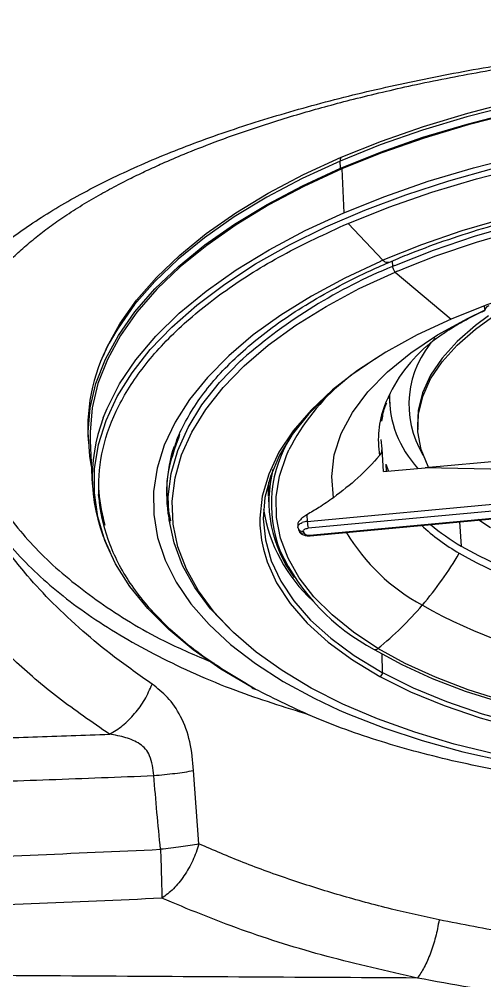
# Model space of a CAD drawing. Extents: x 400 to 501, y 484 to 634.
# Drawn here: x 443.795 to 445.552, y 582.327 to 585.955 of the extents above; entities that cross this region are included whole.
import ezdxf

# ---------------------------------------------------------------- set-up
doc = ezdxf.new("R2010")
doc.units = 0
doc.header["$MEASUREMENT"] = 0
doc.layers.add('DIM', color=3, linetype='Continuous')
doc.layers.add('GEOMETRY', color=3, linetype='Continuous', lineweight=25)

# ---------------------------------------------------------------- blocks, each defined once
blk = doc.blocks.new('2026 GRANDEE')
at = {"layer": 'GEOMETRY'}
for p, q in [((-5.418, -11.4476), (-5.4192, -11.4206)), ((-5.413, -11.4503), (-5.4055, -11.6157)), ((-5.2573, -11.7949), (-5.3892, -11.6554)), ((-5.2224, -11.7973), (-5.2212, -11.818)), ((-5.2024, -11.8353), (-5.1603, -11.8177)), ((-5.2115, -11.8392), (-4.9999, -12.0167)), ((-4.8752, -11.969), (-4.8736, -11.984)), ((-5.2344, -12.3032), (-5.233, -12.3339)), ((-5.1267, -12.4189), (-5.1261, -12.4328)), ((-6.3707, -12.4494), (-6.3694, -12.4764)), ((-6.3616, -12.4761), (-6.3541, -12.6415)), ((-5.2652, -12.4708), (-5.2611, -12.5062)), ((-5.2611, -12.5062), (-5.261, -12.5069)), ((-5.2552, -12.5922), (-5.261, -12.5069)), ((-4.1616, -12.4963), (-5.0982, -12.5775)), ((-5.2552, -12.5922), (-5.0982, -12.5775)), ((-5.2463, -12.5646), (-5.2463, -12.564)), ((-5.2463, -12.564), (-5.2362, -12.5904)), ((-5.2463, -12.5646), (-5.2448, -12.5912)), ((-4.2037, -12.598), (-5.0982, -12.5775)), ((-5.6892, -12.6321), (-5.69, -12.685)), ((-5.6898, -12.6885), (-5.6882, -12.7247)), ((-6.0692, -12.7014), (-6.0665, -12.7433)), ((-6.058, -12.7775), (-6.0674, -12.7289)), ((-5.5442, -12.755), (-5.5429, -12.7804)), ((-5.5791, -12.7938), (-5.5783, -12.8018)), ((-5.5781, -12.8031), (-5.5783, -12.8018)), ((-5.5781, -12.8031), (-5.5777, -12.8052)), ((-5.5777, -12.8051), (-5.576, -12.8117)), ((-4.9681, -12.7815), (-4.9624, -12.8736)), ((-4.8511, -12.8044), (-4.8992, -12.7733))]:
    blk.add_line(p, q, dxfattribs=at)
at = {"layer": 'GEOMETRY', "color": 4}
for p, q in [((-5.5429, -12.7804), (-4.1112, -12.6469)), ((-4.108, -12.6726), (-5.5398, -12.8061)), ((-5.5332, -12.8318), (-4.1015, -12.6983)), ((-5.5322, -12.8341), (-4.1004, -12.7006))]:
    blk.add_line(p, q, dxfattribs=at)
at = {"layer": 'GEOMETRY', "ltscale": 16}
for p, q in [((-5.2589, -13.3509), (-5.261, -13.2807)), ((-5.9516, -13.9975), (-5.9719, -13.7206))]:
    blk.add_line(p, q, dxfattribs=at)
at = {"layer": 'GEOMETRY', "flags": 128}
for points in [[(-5.4148, -11.406), (-5.2635, -11.3452), (-5.1041, -11.2895), (-4.9376, -11.2393), (-4.7647, -11.1949), (-4.5865, -11.1564), (-4.4038, -11.1241), (-4.2177, -11.0981), (-4.0291, -11.0787), (-3.8391, -11.0658), (-3.6486, -11.0595), (-3.4587, -11.06), (-3.2704, -11.0671), (-3.0847, -11.0809), (-2.9025, -11.1012), (-2.7249, -11.128), (-2.5528, -11.1612), (-2.3872, -11.2004), (-2.2288, -11.2457), (-2.0786, -11.2966)], [(-2.0725, -11.3109), (-2.2232, -11.2598), (-2.382, -11.2144), (-2.5482, -11.175), (-2.7209, -11.1418), (-2.899, -11.1149), (-3.0817, -11.0945), (-3.2681, -11.0806), (-3.457, -11.0735), (-3.6475, -11.0731), (-3.8386, -11.0793), (-4.0292, -11.0923), (-4.2184, -11.1118), (-4.4051, -11.1379), (-4.5883, -11.1703), (-4.7671, -11.2089), (-4.9405, -11.2535), (-5.1076, -11.3038), (-5.2674, -11.3596), (-5.4192, -11.4206)], [(-5.418, -11.4476), (-5.2662, -11.3866), (-5.1064, -11.3308), (-4.9393, -11.2805), (-4.7659, -11.2359), (-4.5871, -11.1973), (-4.4039, -11.1649), (-4.2172, -11.1388), (-4.028, -11.1193), (-3.8373, -11.1063), (-3.6463, -11.1001), (-3.4557, -11.1005), (-3.2668, -11.1077), (-3.0805, -11.1215), (-2.8978, -11.1419), (-2.7196, -11.1688), (-2.547, -11.202), (-2.3808, -11.2414), (-2.2219, -11.2868), (-2.0712, -11.3379)], [(-5.4055, -11.6157), (-5.2505, -11.5535), (-5.087, -11.4968), (-4.9161, -11.4457), (-4.7386, -11.4007), (-4.5555, -11.362), (-4.368, -11.3297), (-4.177, -11.3042), (-3.9835, -11.2854), (-3.7887, -11.2736), (-3.5937, -11.2687), (-3.3996, -11.2709), (-3.2074, -11.2801), (-3.0182, -11.2962), (-2.8331, -11.3192), (-2.6531, -11.3489), (-2.4792, -11.3852), (-2.3124, -11.4278), (-2.1536, -11.4766), (-2.0037, -11.5312), (-1.8636, -11.5913), (-1.7339, -11.6567)], [(-6.3122, -12.1549), (-6.2987, -12.1244), (-6.2497, -12.0344), (-6.1874, -11.9459), (-6.112, -11.8593), (-6.0242, -11.7752), (-5.9242, -11.6939), (-5.8126, -11.616), (-5.6901, -11.5417), (-5.5572, -11.4716), (-5.4148, -11.406)], [(-5.4192, -11.4206), (-5.5621, -11.4864), (-5.6954, -11.5568), (-5.8183, -11.6313), (-5.9302, -11.7095), (-6.0305, -11.791), (-6.1187, -11.8754), (-6.1943, -11.9622), (-6.2568, -12.051), (-6.2649, -12.0642)], [(-6.3572, -12.573), (-6.3639, -12.5346), (-6.37, -12.4433), (-6.3621, -12.3514), (-6.3404, -12.2596), (-6.3048, -12.1683), (-6.2556, -12.078), (-6.193, -11.9892), (-6.1175, -11.9024), (-6.0293, -11.818), (-5.929, -11.7365), (-5.8171, -11.6583), (-5.6942, -11.5838), (-5.5609, -11.5135), (-5.418, -11.4476)], [(-5.212, -11.8141), (-5.0663, -11.7564), (-4.9125, -11.7041), (-4.7515, -11.6574), (-4.5843, -11.6167), (-4.4119, -11.5822), (-4.2353, -11.5542), (-4.0558, -11.5327), (-3.8743, -11.5179), (-3.692, -11.51), (-3.51, -11.5089), (-3.3294, -11.5147), (-3.1514, -11.5273), (-2.977, -11.5467), (-2.8073, -11.5727), (-2.6433, -11.6052), (-2.4861, -11.644), (-2.3366, -11.6888), (-2.1958, -11.7394), (-2.0644, -11.7955), (-1.9433, -11.8566), (-1.8333, -11.9225), (-1.7501, -11.9811)], [(-5.1603, -11.8177), (-5.0576, -11.7779), (-4.9047, -11.7259), (-4.7446, -11.6795), (-4.5784, -11.6391), (-4.4071, -11.6048), (-4.2316, -11.5769), (-4.0531, -11.5555), (-3.8728, -11.5409), (-3.6916, -11.533), (-3.5107, -11.5319), (-3.3312, -11.5376), (-3.1542, -11.5502), (-2.9809, -11.5695), (-2.8122, -11.5953), (-2.6492, -11.6276), (-2.493, -11.6662), (-2.3444, -11.7107), (-2.2043, -11.761), (-2.0738, -11.8167), (-2.0487, -11.8285)], [(-6.3128, -12.3895), (-6.2984, -12.3537), (-6.2509, -12.2613), (-6.1895, -12.1704), (-6.1144, -12.0814), (-6.0261, -11.9949), (-5.925, -11.9114), (-5.8117, -11.8312), (-5.6869, -11.755), (-5.5512, -11.683), (-5.4055, -11.6157)], [(-2.0596, -12.1408), (-2.1553, -12.0777), (-2.2624, -12.0192), (-2.3801, -11.9656), (-2.5077, -11.9173), (-2.644, -11.8747), (-2.7883, -11.8381), (-2.9394, -11.8078), (-3.0963, -11.7839), (-3.2578, -11.7667), (-3.4227, -11.7563), (-3.5899, -11.7527), (-3.7582, -11.756), (-3.9264, -11.7661), (-4.0932, -11.783), (-4.2574, -11.8066), (-4.4179, -11.8366), (-4.5735, -11.873), (-4.7231, -11.9153), (-4.8655, -11.9633), (-4.9999, -12.0167)], [(-5.876, -13.1433), (-5.8937, -13.1229), (-5.9531, -13.0428), (-5.9989, -12.9604), (-6.0308, -12.8759), (-6.0487, -12.79), (-6.0524, -12.7033), (-6.0419, -12.6161), (-6.0172, -12.5292), (-5.9786, -12.4429), (-5.9262, -12.3578), (-5.8604, -12.2745), (-5.7815, -12.1935), (-5.6901, -12.1153), (-5.5867, -12.0402), (-5.472, -11.9689), (-5.3467, -11.9018), (-5.2115, -11.8392)], [(-5.4439, -12.6907), (-5.4508, -12.6103), (-5.4412, -12.5294), (-5.415, -12.4487), (-5.3726, -12.3692), (-5.3144, -12.2914), (-5.2408, -12.2162), (-5.1528, -12.1444), (-5.051, -12.0765), (-4.9365, -12.0134), (-4.8737, -11.9832)], [(-4.8593, -12.0045), (-4.9087, -12.0407), (-4.9779, -12.101), (-5.0346, -12.1639), (-5.0782, -12.2287), (-5.1081, -12.2949), (-5.1241, -12.3617), (-5.1267, -12.4189)], [(-4.9999, -12.0167), (-5.1285, -12.0767), (-5.2465, -12.1416), (-5.3531, -12.2107), (-5.4473, -12.2836), (-5.5286, -12.3598), (-5.5962, -12.4385), (-5.6497, -12.5193), (-5.6886, -12.6016), (-5.7127, -12.6846), (-5.7217, -12.7678), (-5.7214, -12.795)], [(-5.0856, -12.5764), (-5.0874, -12.573), (-5.1134, -12.5084), (-5.1255, -12.4424), (-5.1235, -12.3756), (-5.1075, -12.3088), (-5.0775, -12.2426), (-5.034, -12.1777), (-4.9773, -12.1148), (-4.9081, -12.0545), (-4.8481, -12.0113)], [(-5.8307, -13.1906), (-5.8344, -13.1871), (-5.9075, -13.1096), (-5.9673, -13.029), (-6.0134, -12.946), (-6.0455, -12.8611), (-6.0635, -12.7747), (-6.0672, -12.6874), (-6.0566, -12.5997), (-6.0318, -12.5122), (-5.9929, -12.4254), (-5.9402, -12.3399), (-5.874, -12.2561), (-5.7946, -12.1746), (-5.7866, -12.1671)], [(-6.3314, -12.679), (-6.3243, -12.726), (-6.3071, -12.7943)], [(-5.7214, -12.795), (-5.7157, -12.8505), (-5.7087, -12.8849)], [(-5.5783, -12.8018), (-5.5783, -12.8006), (-5.5779, -12.7981), (-5.5768, -12.7956), (-5.5751, -12.7931), (-5.5727, -12.7908), (-5.5698, -12.7886), (-5.5662, -12.7866), (-5.5623, -12.7848)], [(-5.5578, -12.8177), (-5.5579, -12.8158), (-5.5572, -12.8138), (-5.5557, -12.812), (-5.5535, -12.8103), (-5.5507, -12.8088), (-5.5474, -12.8075), (-5.5437, -12.8066), (-5.5398, -12.8061)]]:
    blk.add_lwpolyline(points, dxfattribs=at)
at = {"layer": 'GEOMETRY', "color": 4, "flags": 128}
for points in [[(-2.0763, -11.3409), (-2.2265, -11.29), (-2.3849, -11.2448), (-2.5506, -11.2055), (-2.7227, -11.1724), (-2.9004, -11.1455), (-3.0825, -11.1252), (-3.2683, -11.1114), (-3.4566, -11.1043), (-3.6466, -11.1038), (-3.8371, -11.1101), (-4.0272, -11.123), (-4.2158, -11.1425), (-4.4019, -11.1685), (-4.5846, -11.2008), (-4.7629, -11.2393), (-4.9357, -11.2837), (-5.1023, -11.3339), (-5.2617, -11.3895), (-5.413, -11.4503)], [(-6.2983, -12.8726), (-6.3064, -12.8523), (-6.3332, -12.763), (-6.3462, -12.6725), (-6.3453, -12.5813), (-6.3305, -12.4899), (-6.302, -12.3988), (-6.2598, -12.3085), (-6.2042, -12.2194), (-6.1354, -12.132), (-6.054, -12.0468), (-5.9602, -11.9642), (-5.8546, -11.8847), (-5.7377, -11.8087), (-5.6102, -11.7367), (-5.4728, -11.6689), (-5.3262, -11.6058), (-5.1711, -11.5477), (-5.0084, -11.4949), (-4.839, -11.4476)], [(-5.3892, -11.6554), (-5.2356, -11.5938), (-5.0736, -11.5375), (-4.9042, -11.4869), (-4.7283, -11.4423), (-4.5469, -11.4039), (-4.361, -11.372), (-4.1717, -11.3466), (-3.98, -11.328), (-3.7869, -11.3163), (-3.5937, -11.3115), (-3.4013, -11.3137), (-3.2108, -11.3227), (-3.0233, -11.3387), (-2.8398, -11.3615), (-2.6614, -11.3909), (-2.4891, -11.4269), (-2.3238, -11.4691), (-2.1664, -11.5175), (-2.0179, -11.5716), (-1.879, -11.6312), (-1.7505, -11.696)], [(-5.413, -11.4503), (-5.5555, -11.516), (-5.6884, -11.5861), (-5.8109, -11.6604), (-5.9225, -11.7384), (-6.0225, -11.8196), (-6.1104, -11.9038), (-6.1857, -11.9903), (-6.2481, -12.0789), (-6.2971, -12.1689), (-6.3326, -12.2599), (-6.3543, -12.3514), (-6.3622, -12.443), (-6.3616, -12.4761)], [(-2.0933, -11.7409), (-2.2296, -11.6877), (-2.3747, -11.6399), (-2.5279, -11.5979), (-2.6881, -11.5618), (-2.8545, -11.532), (-3.0261, -11.5086), (-3.2019, -11.4917), (-3.3808, -11.4815), (-3.5618, -11.4779), (-3.7439, -11.481), (-3.926, -11.4908), (-4.107, -11.5072), (-4.2859, -11.5301), (-4.4616, -11.5595), (-4.6331, -11.5951), (-4.7993, -11.6367), (-4.9594, -11.684), (-5.1124, -11.7369), (-5.2573, -11.7949)], [(-5.2845, -12.1649), (-5.3781, -12.23), (-5.4647, -12.3014), (-5.5389, -12.3757), (-5.6002, -12.4524), (-5.6481, -12.5307), (-5.6823, -12.6103), (-5.7026, -12.6904), (-5.7088, -12.7707), (-5.7008, -12.8503), (-5.6788, -12.9289), (-5.6428, -13.0058), (-5.5931, -13.0805), (-5.5302, -13.1525), (-5.4544, -13.2211), (-5.3663, -13.286), (-5.2664, -13.3467)], [(-2.0973, -13.072), (-2.1876, -13.1402), (-2.289, -13.205), (-2.401, -13.2658), (-2.5225, -13.3222), (-2.6529, -13.3737), (-2.7911, -13.4201), (-2.9361, -13.4609), (-3.087, -13.4959), (-3.2425, -13.5248), (-3.4016, -13.5474), (-3.5632, -13.5636), (-3.726, -13.5732), (-3.889, -13.5762), (-4.0509, -13.5725), (-4.2105, -13.5622), (-4.3668, -13.5454), (-4.5186, -13.5221), (-4.6647, -13.4925), (-4.8042, -13.4569), (-4.936, -13.4155), (-5.0592, -13.3686), (-5.173, -13.3165), (-5.2763, -13.2597)], [(-5.2908, -13.2632), (-5.1864, -13.3206), (-5.0717, -13.3732), (-4.9473, -13.4205), (-4.8142, -13.4623), (-4.6734, -13.4982), (-4.5259, -13.5281), (-4.3728, -13.5516), (-4.215, -13.5686), (-4.0539, -13.579), (-3.8905, -13.5827), (-3.726, -13.5797), (-3.5616, -13.57), (-3.3986, -13.5537), (-3.2379, -13.5308), (-3.0809, -13.5016), (-2.9287, -13.4663), (-2.7823, -13.4251), (-2.6428, -13.3783), (-2.5112, -13.3263), (-2.3885, -13.2694), (-2.2755, -13.2081), (-2.1731, -13.1427), (-2.082, -13.0738)], [(-5.4222, -13.4925), (-5.3905, -13.5062), (-5.2542, -13.5595), (-5.1091, -13.6072), (-4.956, -13.6492), (-4.7957, -13.6853), (-4.6293, -13.7151), (-4.4578, -13.7385), (-4.282, -13.7554), (-4.1031, -13.7657), (-3.922, -13.7692), (-3.7399, -13.7661), (-3.5578, -13.7563), (-3.3768, -13.7399), (-3.1979, -13.717), (-3.0223, -13.6876), (-2.8508, -13.652), (-2.6845, -13.6105), (-2.5244, -13.5631), (-2.3715, -13.5102), (-2.2265, -13.4522)]]:
    blk.add_lwpolyline(points, dxfattribs=at)
at = {"layer": 'GEOMETRY', "ltscale": 16, "flags": 128}
for points in [[(-5.2662, -11.7988), (-5.4017, -11.862), (-5.5275, -11.9296), (-5.6428, -12.0013), (-5.747, -12.0767), (-5.8395, -12.1552), (-5.9197, -12.2365), (-5.9872, -12.3201), (-6.0415, -12.4054), (-6.0824, -12.492), (-6.1096, -12.5794), (-6.1229, -12.667), (-6.1223, -12.7544), (-6.1078, -12.841), (-6.0794, -12.9263), (-6.0374, -13.0099), (-5.9819, -13.0912), (-5.9133, -13.1698), (-5.8321, -13.2451), (-5.7386, -13.3169), (-5.6334, -13.3846), (-5.5171, -13.4478), (-5.4222, -13.4925)], [(-5.2763, -13.2597), (-5.3687, -13.1985), (-5.4493, -13.1333), (-5.5176, -13.0647), (-5.573, -12.9931), (-5.6153, -12.919), (-5.6441, -12.8431), (-5.6592, -12.7657), (-5.6604, -12.6876), (-5.6478, -12.6091), (-5.6215, -12.531), (-5.6122, -12.5106)], [(-5.7533, -13.4058), (-5.8687, -13.3374), (-5.9729, -13.2648), (-6.0651, -13.1883), (-6.145, -13.1084), (-6.212, -13.0255), (-6.2659, -12.94), (-6.2983, -12.8726)], [(-5.7087, -12.8849), (-5.6946, -12.9322), (-5.6586, -13.0121), (-5.608, -13.0897), (-5.5432, -13.1644), (-5.4646, -13.2356), (-5.3729, -13.3028), (-5.2688, -13.3654)], [(-4.8329, -13.6588), (-4.9891, -13.6202), (-5.1377, -13.5757), (-5.2777, -13.5254), (-5.4083, -13.4697), (-5.5286, -13.4089), (-5.6379, -13.3434), (-5.7356, -13.2736), (-5.821, -13.2), (-5.876, -13.1433)], [(-5.2589, -13.3509), (-5.1439, -13.4081), (-5.0182, -13.4599), (-4.8827, -13.5059), (-4.7386, -13.5458), (-4.5868, -13.5792), (-4.4286, -13.6058), (-4.2651, -13.6256), (-4.0977, -13.6383), (-3.9275, -13.6438), (-3.7558, -13.6421), (-3.584, -13.6332), (-3.4134, -13.6172), (-3.2453, -13.5941), (-3.081, -13.5643), (-2.9216, -13.5278), (-2.7684, -13.485), (-2.6227, -13.4362), (-2.4854, -13.3818)], [(-5.2688, -13.3654), (-5.153, -13.423), (-5.0264, -13.4752), (-4.8901, -13.5215), (-4.7449, -13.5617), (-4.5921, -13.5953), (-4.4328, -13.6221), (-4.2683, -13.642), (-4.0996, -13.6548), (-3.9283, -13.6603), (-3.7555, -13.6586), (-3.5825, -13.6497), (-3.4107, -13.6335), (-3.2415, -13.6103), (-3.076, -13.5803), (-2.9155, -13.5436), (-2.7613, -13.5005), (-2.6146, -13.4513), (-2.4764, -13.3966)]]:
    blk.add_lwpolyline(points, dxfattribs=at)
at = {"layer": 'GEOMETRY'}
for centre, radius, start, end in [((-5.401, -11.4181), 0.0184, 138.429, 187.676), ((-4.4556, -13.6906), 2.023, 112.2347, 131.1415), ((-4.0976, -14.4894), 2.9335, 113.2865, 113.4755), ((-4.08, -14.4694), 2.8865, 113.0893, 113.2865), ((-4.0772, -14.4746), 2.8691, 113.089, 113.2861), ((-4.8533, -11.987), 0.0205, 102.1775, 171.34), ((-5.6927, -12.4284), 0.6783, 147.5215, 181.7715), ((-4.7151, -12.5549), 0.5766, 130.884, 158.5536), ((-4.7931, -12.3397), 0.3665, 136.7561, 211.2163), ((-4.8863, -12.8771), 0.8132, 129.7212, 153.2093), ((-4.8369, -12.3089), 0.396, 178.7082, 222.9791), ((-4.9101, -12.472), 0.3648, 159.4698, 189.4094), ((-5.7279, -12.613), 0.6261, 159.0836, 206.6523), ((-5.1973, -12.7154), 0.4812, 147.1712, 201.5259), ((-5.5244, -12.6716), 0.5495, 161.4741, 191.9025), ((-5.2085, -12.704), 0.4793, 165.4211, 216.8388), ((-5.7303, -12.6222), 0.6011, 181.3312, 193.9705), ((-5.122, -12.6416), 0.5934, 189.1279, 227.5133), ((-5.5605, -12.8), 0.018, 196.8823, 278.6975), ((-5.5369, -12.8515), 0.0713, 94.8415, 110.8505), ((-5.3804, -12.7737), 0.1626, 182.3668, 191.4744), ((-4.5139, -12.1338), 0.8919, 227.8449, 239.2875), ((-4.4951, -12.0897), 0.9127, 230.2887, 239.1988), ((-5.559, -12.8063), 0.0179, 197.6235, 278.8922), ((-5.1024, -12.7047), 0.4692, 193.93, 194.718), ((-5.5389, -12.8105), 0.0219, 217.6401, 284.8612), ((-5.5302, -12.8318), 0.00307, 179.4374, 228.6576), ((-4.752, -12.4371), 0.7497, 210.8378, 241.5821), ((-4.1083, -11.3652), 1.7335, 240.4791, 260.2621), ((-6.1478, -12.2098), 1.3659, 319.5228, 329.619), ((-4.1089, -11.3805), 1.7468, 240.4855, 260.3045)]:
    blk.add_arc(centre, radius, start, end, dxfattribs=at)
at = {"layer": 'GEOMETRY', "color": 4}
blk.add_arc((-4.913, -12.5482), 0.8087, 205.1577, 242.1483, dxfattribs=at)
at = {"layer": 'GEOMETRY', "ltscale": 256}
for centre, radius, start, end in [((-6.0674, -12.2802), 1.259, 308.9234, 319.5842), ((-4.1399, -11.3817), 1.9695, 240.532, 260.624), ((-5.2868, -13.2485), 0.0153, 254.693, 312.9113), ((-5.274, -13.3512), 0.0152, 290.1382, 1.1575), ((-4.5129, -11.9866), 1.5549, 241.0117, 241.3305), ((-5.7384, -13.3937), 0.0192, 218.9437, 266.3293)]:
    blk.add_arc(centre, radius, start, end, dxfattribs=at)
at = {"layer": 'GEOMETRY', "ltscale": 16}
for points, knots in [([(-9.6964, -9.817), (-9.675, -9.8788), (-9.6322, -10.0023), (-9.5536, -10.1622), (-9.4743, -10.3064), (-9.3979, -10.4527), (-9.3294, -10.5949), (-9.2536, -10.7663), (-9.1721, -10.9641), (-9.0848, -11.1869), (-8.9915, -11.4333), (-8.8883, -11.7132), (-8.7738, -12.0302), (-8.671, -12.3189), (-8.5854, -12.5564), (-8.5231, -12.7254), (-8.4557, -12.9012), (-8.3809, -13.0832), (-8.2935, -13.2699), (-8.206, -13.4202), (-8.1187, -13.528), (-8.0502, -13.5947), (-7.9641, -13.6555), (-7.8544, -13.7047), (-7.7237, -13.7376), (-7.5815, -13.7563), (-7.4349, -13.7658), (-7.2081, -13.7716), (-6.9017, -13.7673), (-6.5133, -13.755), (-6.2536, -13.7446), (-6.1221, -13.7393)], [0, 0, 0, 0, 0.093513, 0.186948, 0.280401, 0.335456, 0.390473, 0.445566, 0.500736, 0.550867, 0.600965, 0.651092, 0.701174, 0.751207, 0.772055, 0.792909, 0.813729, 0.834545, 0.855305, 0.876029, 0.883803, 0.891575, 0.899335, 0.907052, 0.914818, 0.922698, 0.930639, 0.938475, 0.958894, 0.979184, 1, 1, 1, 1]), ([(-9.5627, -9.7986), (-9.5489, -9.8399), (-9.5214, -9.9223), (-9.4743, -10.0338), (-9.4221, -10.1425), (-9.3639, -10.2531), (-9.299, -10.3729), (-9.2265, -10.5094), (-9.1453, -10.6708), (-9.0589, -10.8555), (-8.9678, -11.0646), (-8.8731, -11.2965), (-8.768, -11.5682), (-8.6697, -11.8338), (-8.5826, -12.0736), (-8.5115, -12.2708), (-8.4352, -12.4811), (-8.3519, -12.7045), (-8.2578, -12.9399), (-8.1681, -13.1351), (-8.0818, -13.2806), (-8.0138, -13.3737), (-7.9325, -13.4553), (-7.8301, -13.5191), (-7.7109, -13.5604), (-7.5749, -13.5844), (-7.3852, -13.6012), (-7.1454, -13.6057), (-6.8606, -13.6019), (-6.5759, -13.5938), (-6.3856, -13.5867), (-6.2892, -13.5832)], [0, 0, 0, 0, 0.062598, 0.125163, 0.187728, 0.250328, 0.312907, 0.37545, 0.438045, 0.500724, 0.553368, 0.605968, 0.658599, 0.711183, 0.738708, 0.766221, 0.793745, 0.821241, 0.848718, 0.876068, 0.886454, 0.896819, 0.907177, 0.914897, 0.922636, 0.930467, 0.938409, 0.95407, 0.969318, 0.984444, 1, 1, 1, 1]), ([(-6.2892, -13.5832), (-6.3551, -13.5378), (-6.4865, -13.4473), (-6.6533, -13.3039), (-6.7958, -13.1579), (-6.9116, -13.0101), (-7.0009, -12.8619), (-7.0633, -12.7146), (-7.0988, -12.569), (-7.1072, -12.4261), (-7.0886, -12.2866), (-7.0429, -12.151), (-6.9701, -12.02), (-6.8706, -11.894), (-6.7445, -11.7736), (-6.5923, -11.6593), (-6.4148, -11.5514), (-6.2129, -11.4506), (-5.9881, -11.3574), (-5.742, -11.2723), (-5.4769, -11.1958), (-5.1953, -11.1284), (-4.9, -11.0704), (-4.594, -11.0225), (-4.2807, -10.9841), (-4.0685, -10.9673), (-3.9625, -10.959)], [0, 0, 0, 0, 0.042233, 0.084142, 0.125754, 0.167103, 0.208236, 0.249204, 0.290063, 0.330875, 0.371702, 0.412601, 0.453621, 0.4948, 0.536171, 0.577753, 0.619547, 0.66154, 0.703707, 0.746004, 0.788385, 0.830802, 0.873209, 0.915563, 0.957831, 1, 1, 1, 1]), ([(-9.088, -11.9342), (-9.0704, -11.9862), (-9.0345, -12.0922), (-8.9759, -12.2638), (-8.9114, -12.4516), (-8.8392, -12.6604), (-8.7568, -12.8951), (-8.6691, -13.1354), (-8.5733, -13.3769), (-8.4854, -13.5715), (-8.3945, -13.733), (-8.3234, -13.8349), (-8.2511, -13.9123), (-8.1869, -13.965), (-8.1097, -14.0087), (-8.0187, -14.0396), (-7.9167, -14.0577), (-7.7696, -14.0699), (-7.573, -14.072), (-7.3307, -14.0675), (-7.0017, -14.057), (-6.5902, -14.0398), (-6.2608, -14.025), (-6.0969, -14.0176)], [0, 0, 0, 0, 0.065111, 0.132924, 0.203846, 0.278234, 0.357382, 0.442646, 0.510134, 0.581266, 0.617726, 0.653737, 0.671791, 0.689188, 0.705819, 0.722263, 0.738438, 0.754786, 0.788807, 0.823875, 0.85907, 0.929872, 1, 1, 1, 1]), ([(-6.1283, -13.3943), (-6.1765, -13.3605), (-6.2695, -13.2952), (-6.3936, -13.1927), (-6.5034, -13.0903), (-6.6115, -12.9735), (-6.7104, -12.8448), (-6.794, -12.7038), (-6.8527, -12.5644), (-6.8864, -12.427), (-6.895, -12.2921), (-6.8811, -12.1786), (-6.8535, -12.0849), (-6.8337, -12.0319), (-6.8187, -12.0045), (-6.8172, -12.0018)], [0, 0, 0, 0, 0.07736, 0.149257, 0.224585, 0.296997, 0.395262, 0.492095, 0.588851, 0.685208, 0.781318, 0.87839, 0.935205, 0.993602, 1, 1, 1, 1]), ([(-6.0918, -14.2024), (-6.2559, -14.2095), (-6.5871, -14.2239), (-7.0026, -14.2392), (-7.3397, -14.2457), (-7.5535, -14.2445), (-7.7255, -14.2368), (-7.855, -14.2256), (-7.9824, -14.2071), (-8.1049, -14.1786), (-8.2164, -14.1388), (-8.3282, -14.0807), (-8.4277, -14.0034), (-8.5117, -13.9109), (-8.5782, -13.8177), (-8.6471, -13.7023), (-8.7145, -13.5667), (-8.7805, -13.4144), (-8.8552, -13.2255), (-8.9339, -13.0081), (-9.015, -12.772), (-9.0852, -12.5612), (-9.147, -12.3707), (-9.2021, -12.1955), (-9.2348, -12.0861), (-9.2509, -12.0325)], [0, 0, 0, 0, 0.06805, 0.137299, 0.172285, 0.208092, 0.226368, 0.244829, 0.263566, 0.282784, 0.302598, 0.322258, 0.351814, 0.380587, 0.408314, 0.435786, 0.483137, 0.528248, 0.571712, 0.654386, 0.730967, 0.802863, 0.871421, 0.937017, 1, 1, 1, 1]), ([(-6.8274, -12.3883), (-6.8132, -12.452), (-6.785, -12.5795), (-6.6765, -12.7629), (-6.5222, -12.9369), (-6.3177, -13.097), (-6.1081, -13.2248), (-5.9525, -13.2907), (-5.8942, -13.3153)], [0, 0, 0, 0, 0.178613, 0.357226, 0.535839, 0.714453, 0.893066, 1, 1, 1, 1]), ([(-6.8802, -12.4223), (-6.8658, -12.4872), (-6.8371, -12.6169), (-6.7268, -12.8036), (-6.5693, -12.9804), (-6.3628, -13.1441), (-6.1109, -13.2913), (-5.8359, -13.4158), (-5.6304, -13.4801), (-5.5357, -13.5097)], [0, 0, 0, 0, 0.145924, 0.291847, 0.437771, 0.583694, 0.729618, 0.875542, 1, 1, 1, 1]), ([(-6.2892, -13.5832), (-6.2724, -13.5731), (-6.2388, -13.5529), (-6.1931, -13.507), (-6.154, -13.4534), (-6.1368, -13.414), (-6.1283, -13.3943)], [0, 0, 0, 0, 0.249999, 0.5, 0.750001, 1, 1, 1, 1]), ([(-5.9719, -13.7206), (-5.9751, -13.6839), (-5.9816, -13.6114), (-6.0169, -13.5151), (-6.0681, -13.4411), (-6.1085, -13.4096), (-6.1283, -13.3943)], [0, 0, 0, 0, 0.26679, 0.527223, 0.769544, 1, 1, 1, 1]), ([(-6.1221, -13.7393), (-6.1248, -13.7134), (-6.1286, -13.677), (-6.1521, -13.6385), (-6.1816, -13.6129), (-6.2286, -13.5941), (-6.2685, -13.5869), (-6.2892, -13.5832)], [0, 0, 0, 0, 0.2911653, 0.4087148, 0.5206353, 0.7515861, 1, 1, 1, 1]), ([(-6.1221, -13.7393), (-6.0947, -13.7366), (-6.0399, -13.7314), (-5.9946, -13.7242), (-5.9719, -13.7206)], [0, 0, 0, 0, 0.5, 1, 1, 1, 1]), ([(-6.0969, -14.0176), (-6.1014, -13.9712), (-6.1104, -13.8785), (-6.1182, -13.7857), (-6.1221, -13.7393)], [0, 0, 0, 0, 0.500266, 1, 1, 1, 1]), ([(-5.0454, -14.2842), (-5.1058, -14.2709), (-5.2332, -14.2428), (-5.4188, -14.1924), (-5.6057, -14.1337), (-5.7842, -14.0693), (-5.8967, -14.021), (-5.9516, -13.9975)], [0, 0, 0, 0, 0.18403, 0.388093, 0.587829, 0.79868, 1, 1, 1, 1]), ([(-6.0969, -14.0176), (-6.0961, -14.0361), (-6.0947, -14.0731), (-6.0932, -14.124), (-6.0921, -14.1691), (-6.0919, -14.1913), (-6.0918, -14.2024)], [0, 0, 0, 0, 0.250046, 0.5, 0.749954, 1, 1, 1, 1]), ([(-5.1273, -14.5034), (-5.2422, -14.4774), (-5.4728, -14.4252), (-5.7968, -14.324), (-5.9933, -14.243), (-6.0918, -14.2024)], [0, 0, 0, 0, 0.331267, 0.66474, 1, 1, 1, 1]), ([(-5.0454, -14.2843), (-5.0495, -14.306), (-5.0579, -14.3494), (-5.0777, -14.4107), (-5.1011, -14.4649), (-5.1186, -14.4906), (-5.1273, -14.5034)], [0, 0, 0, 0, 0.249999, 0.5, 0.750001, 1, 1, 1, 1]), ([(-3.4932, -14.3951), (-3.5573, -14.3982), (-3.6868, -14.4045), (-3.8831, -14.4063), (-4.0821, -14.402), (-4.2981, -14.3902), (-4.5332, -14.3684), (-4.7894, -14.3342), (-4.9585, -14.3012), (-5.0454, -14.2842)], [0, 0, 0, 0, 0.121076, 0.244374, 0.369883, 0.497586, 0.655555, 0.823044, 1, 1, 1, 1]), ([(-3.4757, -14.6174), (-3.6159, -14.6231), (-3.8968, -14.6345), (-4.3167, -14.6172), (-4.7312, -14.5768), (-4.995, -14.5279), (-5.1273, -14.5034)], [0, 0, 0, 0, 0.248581, 0.497681, 0.747938, 1, 1, 1, 1])]:
    blk.add_open_spline(points, degree=3, knots=knots, dxfattribs=at)
at = {"layer": 'GEOMETRY', "color": 4}
for points, knots in [([(-6.8105, -11.9895), (-6.7985, -11.9675), (-6.7743, -11.9232), (-6.7265, -11.8613), (-6.6772, -11.8071), (-6.6287, -11.7604), (-6.5808, -11.719), (-6.5287, -11.6782), (-6.4727, -11.6379), (-6.4093, -11.5964), (-6.3418, -11.5559), (-6.2744, -11.5186), (-6.2108, -11.4859), (-6.1501, -11.4566), (-6.0838, -11.4263), (-5.9997, -11.3903), (-5.8863, -11.3457), (-5.7377, -11.293), (-5.5625, -11.2384), (-5.3624, -11.184), (-5.1398, -11.1317), (-4.883, -11.081), (-4.5911, -11.0344), (-4.2796, -10.9954), (-4.0637, -10.9788), (-3.9589, -10.9708)], [0, 0, 0, 0, 0.0474173, 0.0954003, 0.1351475, 0.1665565, 0.1984581, 0.22617, 0.2556418, 0.2868909, 0.3184953, 0.347218, 0.3729058, 0.3955298, 0.417474, 0.4465385, 0.484758, 0.5321863, 0.5888679, 0.6431956, 0.703968, 0.7711618, 0.8447264, 0.9246009, 1, 1, 1, 1]), ([(-5.2353, -11.8027), (-5.2122, -11.793), (-5.1451, -11.7647), (-5.0282, -11.7212), (-4.8828, -11.674), (-4.7312, -11.6318), (-4.5744, -11.5946), (-4.413, -11.5629), (-4.248, -11.5366), (-4.0803, -11.5161), (-3.9108, -11.5013), (-3.7404, -11.4925), (-3.57, -11.4895), (-3.4005, -11.4925), (-3.2328, -11.5014), (-3.0679, -11.5162), (-2.9066, -11.5368), (-2.7499, -11.563), (-2.5984, -11.5948), (-2.4532, -11.6319), (-2.3149, -11.674), (-2.1843, -11.721), (-2.0621, -11.7726), (-1.949, -11.8285), (-1.8455, -11.8882), (-1.7522, -11.9514), (-1.6696, -12.0178), (-1.5978, -12.0869), (-1.5379, -12.1583), (-1.4936, -12.2229), (-1.4744, -12.2639), (-1.4669, -12.2801)], [0, 0, 0, 0, 0.018663, 0.054137, 0.089633, 0.125147, 0.160677, 0.19622, 0.231773, 0.267335, 0.302902, 0.338472, 0.374042, 0.409611, 0.445175, 0.480733, 0.51628, 0.551816, 0.587337, 0.62284, 0.658322, 0.69378, 0.729213, 0.76462, 0.800001, 0.835364, 0.87072, 0.906086, 0.941497, 0.977008, 1, 1, 1, 1])]:
    blk.add_open_spline(points, degree=3, knots=knots, dxfattribs=at)
at = {"layer": 'GEOMETRY', "ltscale": 16}
for points in [[(-5.7396, -13.4129), (-5.808, -13.3722), (-5.9449, -13.2909), (-6.1035, -13.1524), (-6.2241, -13.0048), (-6.3017, -12.8492), (-6.3357, -12.6886), (-6.3253, -12.5256), (-6.2708, -12.3632), (-6.1731, -12.2041), (-6.0339, -12.0509), (-5.8551, -11.9066), (-5.6421, -11.7722), (-5.4735, -11.6944), (-5.3892, -11.6554)], [(-2.1009, -13.4534), (-2.1907, -13.4894), (-2.3702, -13.5614), (-2.6705, -13.6479), (-2.9871, -13.7169), (-3.3173, -13.7656), (-3.6546, -13.7938), (-3.9935, -13.8007), (-4.3282, -13.7863), (-4.6529, -13.7507), (-4.9622, -13.6948), (-5.25, -13.6191), (-5.5145, -13.5263), (-5.6646, -13.4507), (-5.7396, -13.4129)], [(-5.9516, -13.9975), (-5.9737, -14.0012), (-6.018, -14.0087), (-6.0706, -14.0146), (-6.0969, -14.0176)], [(-5.9516, -13.9975), (-5.9588, -14.0186), (-5.9731, -14.0609), (-6.0071, -14.1191), (-6.0472, -14.1691), (-6.0769, -14.1913), (-6.0918, -14.2024)]]:
    blk.add_open_spline(points, degree=3, dxfattribs=at)
at = {"layer": 'GEOMETRY'}
for points, knots in [([(-6.0455, -12.5076), (-6.0431, -12.4991), (-6.0334, -12.4643), (-6.0037, -12.4034), (-5.9567, -12.3254), (-5.8971, -12.2487), (-5.8265, -12.1738), (-5.7449, -12.101), (-5.6526, -12.0306), (-5.5502, -11.9631), (-5.438, -11.8988), (-5.3322, -11.8455), (-5.2623, -11.8146), (-5.2353, -11.8027)], [0, 0, 0, 0, 0.032739, 0.134812, 0.236098, 0.336776, 0.437065, 0.537143, 0.637137, 0.737118, 0.837123, 0.937179, 1, 1, 1, 1]), ([(-5.2353, -11.8026), (-5.2368, -11.8031), (-5.2399, -11.8041), (-5.2455, -11.803), (-5.2515, -11.8001), (-5.2554, -11.7967), (-5.2573, -11.7949)], [0, 0, 0, 0, 0.238056, 0.492038, 0.746019, 1, 1, 1, 1]), ([(-5.0918, -12.1186), (-5.0888, -12.1159), (-5.0811, -12.1086), (-5.0573, -12.0897), (-5.021, -12.0642), (-4.9728, -12.0348), (-4.9236, -12.0076), (-4.8868, -11.9904), (-4.8733, -11.9841)], [0, 0, 0, 0, 0.113942, 0.302074, 0.49238, 0.686218, 0.8844, 1, 1, 1, 1]), ([(-5.2613, -12.402), (-5.259, -12.3849), (-5.2558, -12.3621), (-5.2458, -12.3389), (-5.2433, -12.3331)], [0, 0, 0, 0, 0.74687, 1, 1, 1, 1]), ([(-6.0245, -12.4526), (-6.0374, -12.488), (-6.0671, -12.5698), (-6.0781, -12.6537), (-6.069, -12.7005), (-6.0689, -12.7014)], [0, 0, 0, 0, 0.429086, 0.989139, 1, 1, 1, 1]), ([(-5.27, -12.5316), (-5.2681, -12.5291), (-5.2646, -12.5244), (-5.2614, -12.5159), (-5.2612, -12.5102), (-5.261, -12.5069)], [0, 0, 0, 0, 0.34409, 0.625688, 1, 1, 1, 1]), ([(-5.27, -12.5316), (-5.2964, -12.5604), (-5.3494, -12.6181), (-5.4124, -12.6665), (-5.4439, -12.6907)], [0, 0, 0, 0, 0.5002553, 1, 1, 1, 1]), ([(-5.4439, -12.6907), (-5.4621, -12.7034), (-5.4946, -12.7262), (-5.529, -12.7462), (-5.5442, -12.755)], [0, 0, 0, 0, 0.560109, 1, 1, 1, 1]), ([(-5.5442, -12.755), (-5.5496, -12.7584), (-5.56, -12.7649), (-5.5719, -12.7764), (-5.5791, -12.7871), (-5.579, -12.7926), (-5.5789, -12.7953)], [0, 0, 0, 0, 0.280028, 0.536476, 0.774262, 1, 1, 1, 1]), ([(-5.5761, -12.8117), (-5.5748, -12.8148), (-5.5725, -12.8207), (-5.5654, -12.8272), (-5.5561, -12.832), (-5.5445, -12.8346), (-5.536, -12.8342), (-5.5322, -12.8341)], [0, 0, 0, 0, 0.189206, 0.354754, 0.547776, 0.79759, 1, 1, 1, 1]), ([(-5.1273, -14.5034), (-5.5763, -14.5009), (-6.4746, -14.4958), (-7.8197, -14.4869), (-9.1633, -14.4777), (-10.5037, -14.4687), (-11.8386, -14.461), (-13.1667, -14.4558), (-14.4901, -14.4538), (-15.3657, -14.4577), (-15.8044, -14.4596)], [0, 0, 0, 0, 0.124555, 0.249234, 0.374184, 0.499327, 0.624372, 0.749299, 0.874373, 1, 1, 1, 1])]:
    blk.add_open_spline(points, degree=3, knots=knots, dxfattribs=at)
blk.add_open_spline([(-5.2212, -11.818), (-5.2209, -11.8199), (-5.2205, -11.8237), (-5.2183, -11.8296), (-5.2153, -11.8351), (-5.2128, -11.8378), (-5.2115, -11.8392)], degree=3, dxfattribs=at)

msp = doc.modelspace()

# ---------------------------------------------------------------- block references
at = {"layer": 'DIM'}
msp.add_blockref('2026 GRANDEE', (450.4248, 596.8403), dxfattribs=at)

doc.saveas('drawing.dxf')
